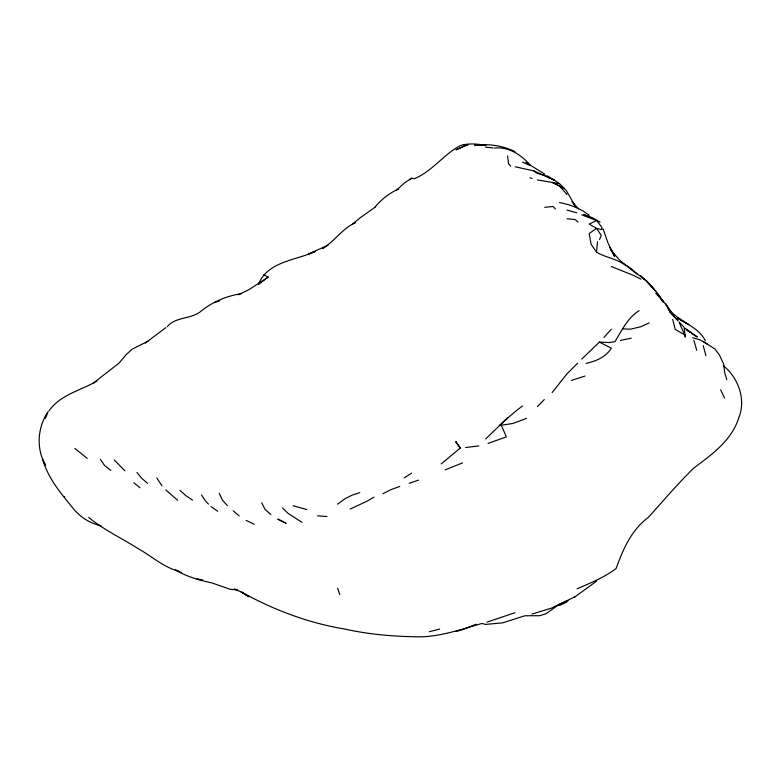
<?xml version="1.0" encoding="UTF-8"?>
<svg xmlns="http://www.w3.org/2000/svg" width="781" height="781" viewBox="0 0 781 781"><rect width="100%" height="100%" fill="white"/><g stroke="black" fill="none" stroke-linecap="round" stroke-linejoin="round"><path stroke-width="1.17" d="M455.987 442.085L456.504 441.695L455.987 442.085L460.302 448.04L441.187 463.924M626.137 265.804C617.449 258.892 606.007 257.759 596.547 252.214L597.485 241.798M45.415 418.509L48.139 411.538M46.967 413.334C37.312 429.023 36.336 449.358 45.62 465.369L42.77 459.697C48.344 478.87 61.269 493.865 73.639 508.987C80.668 517.52 90.127 523.309 100.886 525.779M599.535 239.523L601.292 235.452L596.547 228.355L589.147 224.079L596.547 220.535L601.868 227.242L601.878 229.634L596.547 228.355L589.147 233.539L591.149 244.365L596.547 252.214M327.971 245.293L308.153 254.137L315.426 251.414C295.55 260.542 268.01 261.245 258.462 284.138M639.131 310.633C627.563 317.945 621.822 330.48 614.95 341.678L609.248 342.547L599.437 342.088L581.747 359.094M374.607 207.609C381.021 199.653 389.319 193.014 398.749 188.982M552.157 392.54L566.957 373.835L577.608 363.233M603.947 337.421L611.338 329.25M49.105 410.718C60.576 394.473 80.746 390.588 96.99 381.021M537.367 406.618L544.308 399.55M522.567 405.944C509.105 415.756 497.624 427.637 485.577 438.981M396.807 189.92L404.207 183.066L411.597 178.205L414.291 178.742C432.332 171.303 443.413 154.54 460.37 145.549C468.659 143.089 477.601 143.792 485.967 145.53M507.767 417.591L499.352 425.499L512.726 423.507L526.492 418.372M409.8 179.835L411.597 178.205M167.28 326.565C175.862 316.549 190.613 319.39 200.541 311.599C212.159 302.022 226.568 295.853 241.446 293.685M352.416 224.215L359.816 218.045L374.958 207.287M145.276 343.123L165.914 327.571M258.862 284.216L268.225 277.05L263.646 274.687M268.225 277.05L248.846 289.741L238.332 294.798M324.955 246.757L322.826 248.348C334.883 241.153 342.42 228.374 355.404 222.692M337.626 504.175L345.017 498.698L352.416 495.008L359.816 492.616M93.495 382.954L118.888 363.263L126.493 354.271L132.321 349.097L148.107 341.121M574.357 597.289L596.547 581.201M404.197 477.904L411.597 473.159M373.972 497.146L366.553 501.412L350.2 509.056M532.037 614.032L551.445 608.155L575.587 596.469M382.866 493.748L390.734 489.746L399.784 486.426M559.557 605.402L566.957 601.917M649.187 322.895L640.957 326.683L630.472 329.182L622.34 328.869M476.068 624.214L463.387 629.408L455.987 631.575M568.002 600.638L559.557 604.143L546.144 613.641L539.827 615.692L524.891 615.77L502.847 622.818L485.577 624.419L481.975 623.463C459.999 629.632 437.77 637.774 414.565 636.759C391.232 636.3 367.88 634.211 345.017 629.086C308.602 623.101 273.038 609.766 240.987 591.754L248.846 596.811M577.1 588.806C590.485 582.977 604.318 577.384 616.072 568.588C623.072 549.385 631.194 530.104 648.328 517.393C663.274 500.797 677.752 483.82 693.645 468.161C711.735 454.63 732.022 440.308 738.894 417.396C746.226 399.247 738.123 377.506 723.313 365.693M445.111 469.889L462.547 462.869M488.027 443.413L506.342 436.901L501.451 425.528M585.008 376.051L571.341 380.454M514.982 612.734L486.885 622.135M409.185 483.312L418.489 480.139M214.482 302.559L219.705 300.831M586.092 363.35C596.04 361.183 605.714 357.2 611.338 348.18L599.437 342.088M429.462 631.702L439.683 629.056M620.426 340.457L631.224 338.153M478.782 445.912L465.593 447.542M544.757 207.287L553.163 206.496L555.437 208.976M482.404 144.846L474.643 145.246C488.467 143.655 502.476 145.422 515.03 151.641M463.387 144.622L468.151 144.534M494.295 148.048C508.724 146.584 520.654 154.472 529.967 164.791M317.545 515.821L326.897 516.524M237.629 589.889L230.356 589.352L211.915 582.909C199.282 580.254 186.454 576.583 175.334 569.866L181.28 572.424M566.957 218.807L575.021 219.51L577.999 221.999M485.577 147.16L492.977 147.931M515.167 166.773L533.853 170.883L554.373 180.177L559.557 183.691L566.235 190.418L575.568 206.711M202.748 579.99L197.066 579.024L201.869 580.166M236.448 589.548L234.046 589.108L241.446 591.998L247.987 596.254M559.557 183.691L537.367 179.923M692.718 337.734L700.118 339.872L707.518 344.226M566.957 210.089L576.895 212.822M559.557 202.494C570.159 204.739 580.713 208.302 589.147 215.341M293.236 505.717L306.728 509.583M529.967 177.756L532.056 178.39M581.747 214.843L596.547 220.535M611.338 266.526L633.537 275.429L640.928 279.139M178.039 571.077C162.985 566.772 151.553 556.121 138.13 548.633C121.651 538.158 103.853 529.918 88.683 517.383M522.567 162.058L529.967 165.523M246.161 520.429L254.313 524.256M559.557 186.044L552.157 182.334L564.595 188.631L559.557 186.044L566.957 194.449M600.081 222.126L592.681 217.86L583.846 214.414L586.775 216.2M678.982 321.792L684.146 327.356L685.318 337.138L684.722 334.873L675.214 329.387L672.705 319.39M302.022 522.343L288.033 513.332L282.527 507.972M677.918 318.306C688.002 324.33 699.786 329.758 705.389 340.711M547.188 175.784L554.373 180.177L544.757 175.491L536.879 173.197L533.853 170.883M525.886 162.458L544.757 174.143M691.165 333.057L697.296 336.845M703.642 341.727L714.908 349.039L719.34 354.857L723.762 364.278L724.612 372.332L726.779 379.625M677.215 317.935L688.793 324.671L677.928 317.701L681.462 320.366L669.922 311.16M192.516 500.143L185.712 495.535L179.962 490.312M211.026 506.537L217.684 511.243M686.245 329.631L689.945 332.257M687.251 330.363L690.15 332.433M63.896 496.345L64.803 496.999M685.318 328.323L697.072 336.972M87.238 458.418L74.917 448.45M620.983 261.313L645.038 279.901M633.537 270.822L627.446 266.126L633.86 271.622M110.882 470.396L104.547 465.505L100.378 459.374M133.893 482.736L140.014 487.744M663.098 301.671C657.153 291.86 649.255 283.005 640.381 275.732L644.803 279.705M177.57 500.23L165.806 489.941M147.619 483.361L141.654 478.255L136.919 472.446M270.919 514.533L265.11 509.485L261.703 502.905M233.216 510.813L239.123 515.948M646.688 281.394L655.728 291.284L646.463 280.769M124.94 470.826L114.202 459.941M634.455 271.681L636.905 274.004M510.725 166.08L508.587 163.903L507.572 155.946M671.318 313.571L677.918 320.63L671.348 313.552M208.498 504.126L205.588 501.138L201.488 494.959M578.448 208.996L572.073 201.498L574.035 204.554M673.7 316.305C669.454 307.675 662.542 301.144 657.202 293.353L663.128 302.276M655.728 293.236L663.128 301.017M621.696 262.455L611.338 250.584L614.588 255.172M227.398 505.639L222.351 500.006L219.236 493.26M161.999 485.821L156.835 478.031M455.997 441.997L460.302 448.04M609.697 247.45L614.627 255.123M610.898 250.047L614.637 256.432L608.048 243.155L603.117 228.911M720.648 389.787L724.514 398.007M679.568 323.354L684.722 334.873M337.617 588.152L339.755 594.526M693.831 340.125L696.72 350.337M703.203 345.544L705.907 355.648M462.469 146.76L455.987 149.806L467.77 144.749L462.469 146.76M285.992 523.241L277.919 519.18L285.992 523.241M668.136 308.212L665.676 303.848L670.528 313.025L668.136 308.212"/></g></svg>
